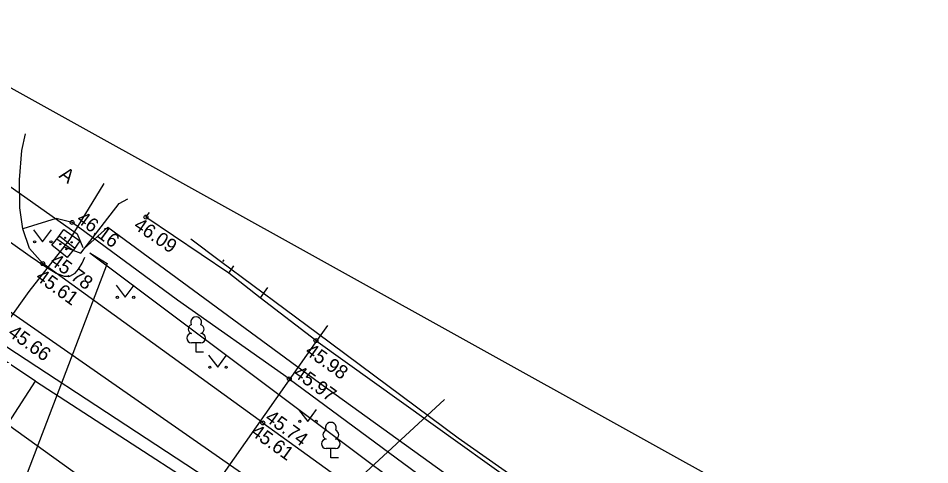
# Model space of a CAD drawing. Extents: x 641898 to 642187, y 6456130 to 6456463.
# Drawn here: x 642106.68 to 642152.93, y 6456405.54 to 6456428.19 of the extents above; entities that cross this region are included whole.
import ezdxf

# ---------------------------------------------------------------- set-up
doc = ezdxf.new("R2010")
doc.units = 0
for name, color, linetype in [('HALJASTUS', 7, 'Continuous'), ('KORGUS', 7, 'Continuous'), ('KTRASS', 7, 'Continuous'), ('MPKAABEL', 7, 'Continuous'), ('POST', 7, 'Continuous'), ('PUU', 7, 'Continuous'), ('SITRASS', 7, 'Continuous'), ('SKTRASS', 7, 'Continuous'), ('TEE', 7, 'Continuous'), ('VORMISTUS', 7, 'Continuous'), ('VTRASS', 7, 'Continuous')]:
    doc.layers.add(name, color=color, linetype=linetype)

msp = doc.modelspace()

# ---------------------------------------------------------------- linework, layer by layer
at = {"layer": 'HALJASTUS'}
for p, q in [((642107.455, 6456417.455), (642107.918, 6456416.849)), ((642107.918, 6456416.849), (642108.364, 6456417.455)), ((642111.654, 6456414.641), (642112.117, 6456414.034)), ((642112.117, 6456414.034), (642112.563, 6456414.641)), ((642116.345, 6456411.09), (642116.808, 6456410.483)), ((642116.808, 6456410.483), (642117.254, 6456411.09)), ((642120.913, 6456408.342), (642121.376, 6456407.735)), ((642121.376, 6456407.735), (642121.821, 6456408.342))]:
    msp.add_line(p, q, dxfattribs=at)
for centre in [(642107.517, 6456416.849), (642108.346, 6456416.849), (642111.716, 6456414.034), (642112.545, 6456414.034), (642116.407, 6456410.483), (642117.236, 6456410.483), (642120.975, 6456407.735), (642121.804, 6456407.735)]:
    msp.add_circle(centre, 0.055, dxfattribs=at)
at = {"layer": 'KORGUS'}
for centre in [(642109.419, 6456417.828), (642113.164, 6456418.1), (642107.926, 6456415.744), (642121.786, 6456411.835), (642120.432, 6456409.894), (642119.094, 6456407.661)]:
    msp.add_circle(centre, 0.1, dxfattribs=at)
at = {"layer": 'KTRASS'}
msp.add_lwpolyline([(642097.453, 6456417.178), (642120.79, 6456401.904), (642128.312, 6456408.847)], dxfattribs=at)
at = {"layer": 'MPKAABEL'}
msp.add_lwpolyline([(642122.377, 6456412.608), (642121.876, 6456411.894), (642113.976, 6456400.639), (642111.408, 6456397.482)], dxfattribs=at)
at = {"layer": 'POST'}
for points in [[(642108.997, 6456417.469), (642109.813, 6456416.893), (642109.467, 6456416.403), (642108.651, 6456416.979)], [(642108.773, 6456417.15), (642109.549, 6456416.52), (642109.172, 6456416.054), (642108.395, 6456416.684)]]:
    msp.add_lwpolyline(points, close=True, dxfattribs=at)
for centre, radius in [((642109.069, 6456417.051), 0.0304), ((642109.069, 6456417.051), 0.029), ((642109.069, 6456417.051), 0.0277), ((642109.069, 6456417.051), 0.0263), ((642109.069, 6456417.051), 0.0249), ((642109.069, 6456417.051), 0.0236), ((642109.069, 6456417.051), 0.0222), ((642109.069, 6456417.051), 0.0209), ((642109.069, 6456417.051), 0.0195), ((642109.069, 6456417.051), 0.0181), ((642109.069, 6456417.051), 0.0168), ((642109.069, 6456417.051), 0.0154), ((642109.069, 6456417.051), 0.014), ((642109.069, 6456417.051), 0.0127), ((642109.069, 6456417.051), 0.0113), ((642109.069, 6456417.051), 0.00996), ((642109.069, 6456417.051), 0.0086), ((642109.069, 6456417.051), 0.00724), ((642109.069, 6456417.051), 0.00587), ((642109.069, 6456417.051), 0.00451), ((642109.069, 6456417.051), 0.00315), ((642109.069, 6456417.051), 0.00179), ((642109.069, 6456417.051), 0.000426), ((642108.817, 6456416.728), 0.0304), ((642108.817, 6456416.728), 0.029), ((642108.817, 6456416.728), 0.0277), ((642108.817, 6456416.728), 0.0263), ((642108.817, 6456416.728), 0.0249), ((642108.817, 6456416.728), 0.0236), ((642108.817, 6456416.728), 0.0222), ((642108.817, 6456416.728), 0.0209), ((642108.817, 6456416.728), 0.0195), ((642108.817, 6456416.728), 0.0181), ((642108.817, 6456416.728), 0.0168), ((642108.817, 6456416.728), 0.0154), ((642108.817, 6456416.728), 0.014), ((642108.817, 6456416.728), 0.0127), ((642108.817, 6456416.728), 0.0113), ((642108.817, 6456416.728), 0.00996), ((642108.817, 6456416.728), 0.0086), ((642108.817, 6456416.728), 0.00724), ((642108.817, 6456416.728), 0.00587), ((642108.817, 6456416.728), 0.00451), ((642108.817, 6456416.728), 0.00315), ((642108.817, 6456416.728), 0.00179), ((642108.817, 6456416.728), 0.000426), ((642109.395, 6456416.821), 0.0304), ((642109.395, 6456416.821), 0.029), ((642109.395, 6456416.821), 0.0277), ((642109.395, 6456416.821), 0.0263), ((642109.395, 6456416.821), 0.0249), ((642109.395, 6456416.821), 0.0236), ((642109.395, 6456416.821), 0.0222), ((642109.395, 6456416.821), 0.0209), ((642109.395, 6456416.821), 0.0195), ((642109.395, 6456416.821), 0.0181), ((642109.395, 6456416.821), 0.0168), ((642109.395, 6456416.821), 0.0154), ((642109.395, 6456416.821), 0.014), ((642109.395, 6456416.821), 0.0127), ((642109.395, 6456416.821), 0.0113), ((642109.395, 6456416.821), 0.00996), ((642109.395, 6456416.821), 0.0086), ((642109.395, 6456416.821), 0.00724), ((642109.395, 6456416.821), 0.00587), ((642109.395, 6456416.821), 0.00451), ((642109.395, 6456416.821), 0.00315), ((642109.395, 6456416.821), 0.00179), ((642109.395, 6456416.821), 0.000426), ((642109.127, 6456416.476), 0.0304), ((642109.127, 6456416.476), 0.029), ((642109.127, 6456416.476), 0.0277), ((642109.127, 6456416.476), 0.0263), ((642109.127, 6456416.476), 0.0249), ((642109.127, 6456416.476), 0.0236), ((642109.127, 6456416.476), 0.0222), ((642109.127, 6456416.476), 0.0209), ((642109.127, 6456416.476), 0.0195), ((642109.127, 6456416.476), 0.0181), ((642109.127, 6456416.476), 0.0168), ((642109.127, 6456416.476), 0.0154), ((642109.127, 6456416.476), 0.014), ((642109.127, 6456416.476), 0.0127), ((642109.127, 6456416.476), 0.0113), ((642109.127, 6456416.476), 0.00996), ((642109.127, 6456416.476), 0.0086), ((642109.127, 6456416.476), 0.00724), ((642109.127, 6456416.476), 0.00587), ((642109.127, 6456416.476), 0.00451), ((642109.127, 6456416.476), 0.00315), ((642109.127, 6456416.476), 0.00179), ((642109.127, 6456416.476), 0.000426)]:
    msp.add_circle(centre, radius, dxfattribs=at)
at = {"layer": 'PUU'}
for p, q in [((642115.948, 6456411.721), (642115.468, 6456411.721)), ((642115.708, 6456411.246), (642115.708, 6456411.721)), ((642116.088, 6456411.246), (642115.708, 6456411.246)), ((642122.786, 6456406.366), (642122.306, 6456406.366)), ((642122.546, 6456405.891), (642122.546, 6456406.366)), ((642122.926, 6456405.891), (642122.546, 6456405.891))]:
    msp.add_line(p, q, dxfattribs=at)
for centre, radius, start, end in [((642115.708, 6456412.766), 0.277, 332.5799, 207.4201), ((642115.538, 6456412.419), 0.233, 109.0217, 253.1415), ((642115.878, 6456412.419), 0.233, 286.8508, 70.9859), ((642115.471, 6456411.958), 0.238, 90.0016, 269.3953), ((642115.945, 6456411.958), 0.238, 270.6047, 89.9984), ((642122.546, 6456407.411), 0.277, 332.5799, 207.4201), ((642122.309, 6456406.603), 0.238, 90.0016, 269.3953), ((642122.376, 6456407.064), 0.233, 109.0217, 253.1415), ((642122.716, 6456407.064), 0.233, 286.8508, 70.9859), ((642122.783, 6456406.603), 0.238, 270.6047, 89.9984)]:
    msp.add_arc(centre, radius, start, end, dxfattribs=at)
at = {"layer": 'SITRASS'}
for points in [[(642082.181, 6456436.98), (642082.092, 6456436.75), (642109.677, 6456417.258), (642109.962, 6456416.566)], [(642079.037, 6456436), (642092.754, 6456426.393), (642105.21, 6456417.59), (642106.404, 6456416.749), (642107.294, 6456416.12), (642108.031, 6456415.604), (642108.611, 6456415.264), (642109.015, 6456415.112), (642109.297, 6456415.112), (642109.572, 6456415.253), (642109.749, 6456415.463), (642109.929, 6456415.766), (642110.071, 6456416.076)], [(642111.021, 6456419.804), (642109.298, 6456416.976), (642107.228, 6456414.319), (642099.062, 6456402.911), (642098.254, 6456397.938), (642095.386, 6456394.808)], [(642108.972, 6456416.602), (642109.863, 6456416.277), (642111.807, 6456418.783), (642112.251, 6456419.025)], [(642110.035, 6456416.508), (642111.223, 6456417.589), (642121.975, 6456409.685), (642147.793, 6456391.085)], [(642115.446, 6456417), (642116.949, 6456415.862), (642121.862, 6456412.21), (642129.013, 6456406.895), (642138.775, 6456400.04), (642139.233, 6456399.615), (642149.042, 6456392.744)], [(642110.319, 6456416.284), (642111.191, 6456415.749), (642107.145, 6456405.115), (642099.145, 6456392.248)], [(642110.319, 6456416.284), (642122.074, 6456407.479), (642133.27, 6456399.092), (642146.682, 6456389.61)], [(642117.068, 6456415.842), (642117.137, 6456415.929)]]:
    msp.add_lwpolyline(points, dxfattribs=at)
at = {"layer": 'SKTRASS'}
msp.add_line((642089.892, 6456424.701), (642132.3, 6456395.199), dxfattribs=at)
at = {"layer": 'TEE'}
for points in [[(642114.461, 6456401.591), (642103.893, 6456409.188), (642092.802, 6456417.152), (642078.911, 6456427.219)], [(642119.094, 6456407.661), (642107.926, 6456415.744), (642107.249, 6456416.509), (642106.915, 6456417.5), (642106.768, 6456418.565), (642106.751, 6456419.985), (642106.874, 6456421.481), (642107.049, 6456422.321)], [(642120.432, 6456409.894), (642114.766, 6456413.89), (642109.419, 6456417.828), (642108.614, 6456418.03), (642106.915, 6456417.5)], [(642121.786, 6456411.835), (642118.963, 6456414.013), (642117.363, 6456415.248), (642113.164, 6456418.1), (642113.339, 6456418.335)], [(642117.363, 6456415.248), (642117.616, 6456415.625)], [(642119.333, 6456414.537), (642118.963, 6456414.013)], [(642121.786, 6456411.835), (642137.808, 6456400.379), (642138.427, 6456401.438), (642141.188, 6456400.353)], [(642120.432, 6456409.894), (642134.203, 6456399.731), (642134.553, 6456399.119), (642134.165, 6456398), (642133.082, 6456397.566)], [(642119.094, 6456407.661), (642133.082, 6456397.566), (642135.034, 6456396.494), (642136.458, 6456396.512), (642138.048, 6456396.933), (642139.305, 6456397.637), (642140.195, 6456398.579), (642141.188, 6456400.353), (642141.319, 6456400.605)]]:
    msp.add_lwpolyline(points, dxfattribs=at)
at = {"layer": 'VORMISTUS'}
msp.add_lwpolyline([(642187.351, 6456379.655), (642048.995, 6456130.492), (641898.185, 6456214.234), (642036.542, 6456463.397), (642187.351, 6456379.655)], dxfattribs=at)
at = {"layer": 'VTRASS'}
for points in [[(642103.223, 6456403.09), (642107.553, 6456409.78), (642100.904, 6456414.198), (642097.08, 6456416.734), (642095.48, 6456417.83), (642072.983, 6456433.282), (642071.154, 6456430.619), (642070.505, 6456429.674)], [(642107.553, 6456409.78), (642120.405, 6456401.462), (642136.02, 6456389.409), (642131.464, 6456383.507)]]:
    msp.add_lwpolyline(points, dxfattribs=at)

# ---------------------------------------------------------------- texts
at = {"layer": 'KORGUS'}
for s, rotation, p in [(' 46.16', 323.6288, (642109.387, 6456418.048)), (' 46.09', 325.8153, (642112.277, 6456417.697)), (' 45.78', 324.1043, (642108.034, 6456415.899)), (' 45.61', 324.1043, (642107.306, 6456415.109)), (' 45.66', 324.1043, (642105.902, 6456412.275)), (' 45.98', 324.4346, (642120.98, 6456411.337)), (' 45.97', 324.2079, (642120.391, 6456410.213)), (' 45.74', 324.2079, (642118.946, 6456407.957)), (' 45.61', 324.2079, (642118.224, 6456407.233))]:
    msp.add_text(s, height=0.7, rotation=rotation, dxfattribs=at).set_placement(p)
at = {"layer": 'TEE'}
msp.add_text('A', height=0.7, rotation=323.7462, dxfattribs=at).set_placement((642108.712, 6456420.139))

doc.saveas('drawing.dxf')
